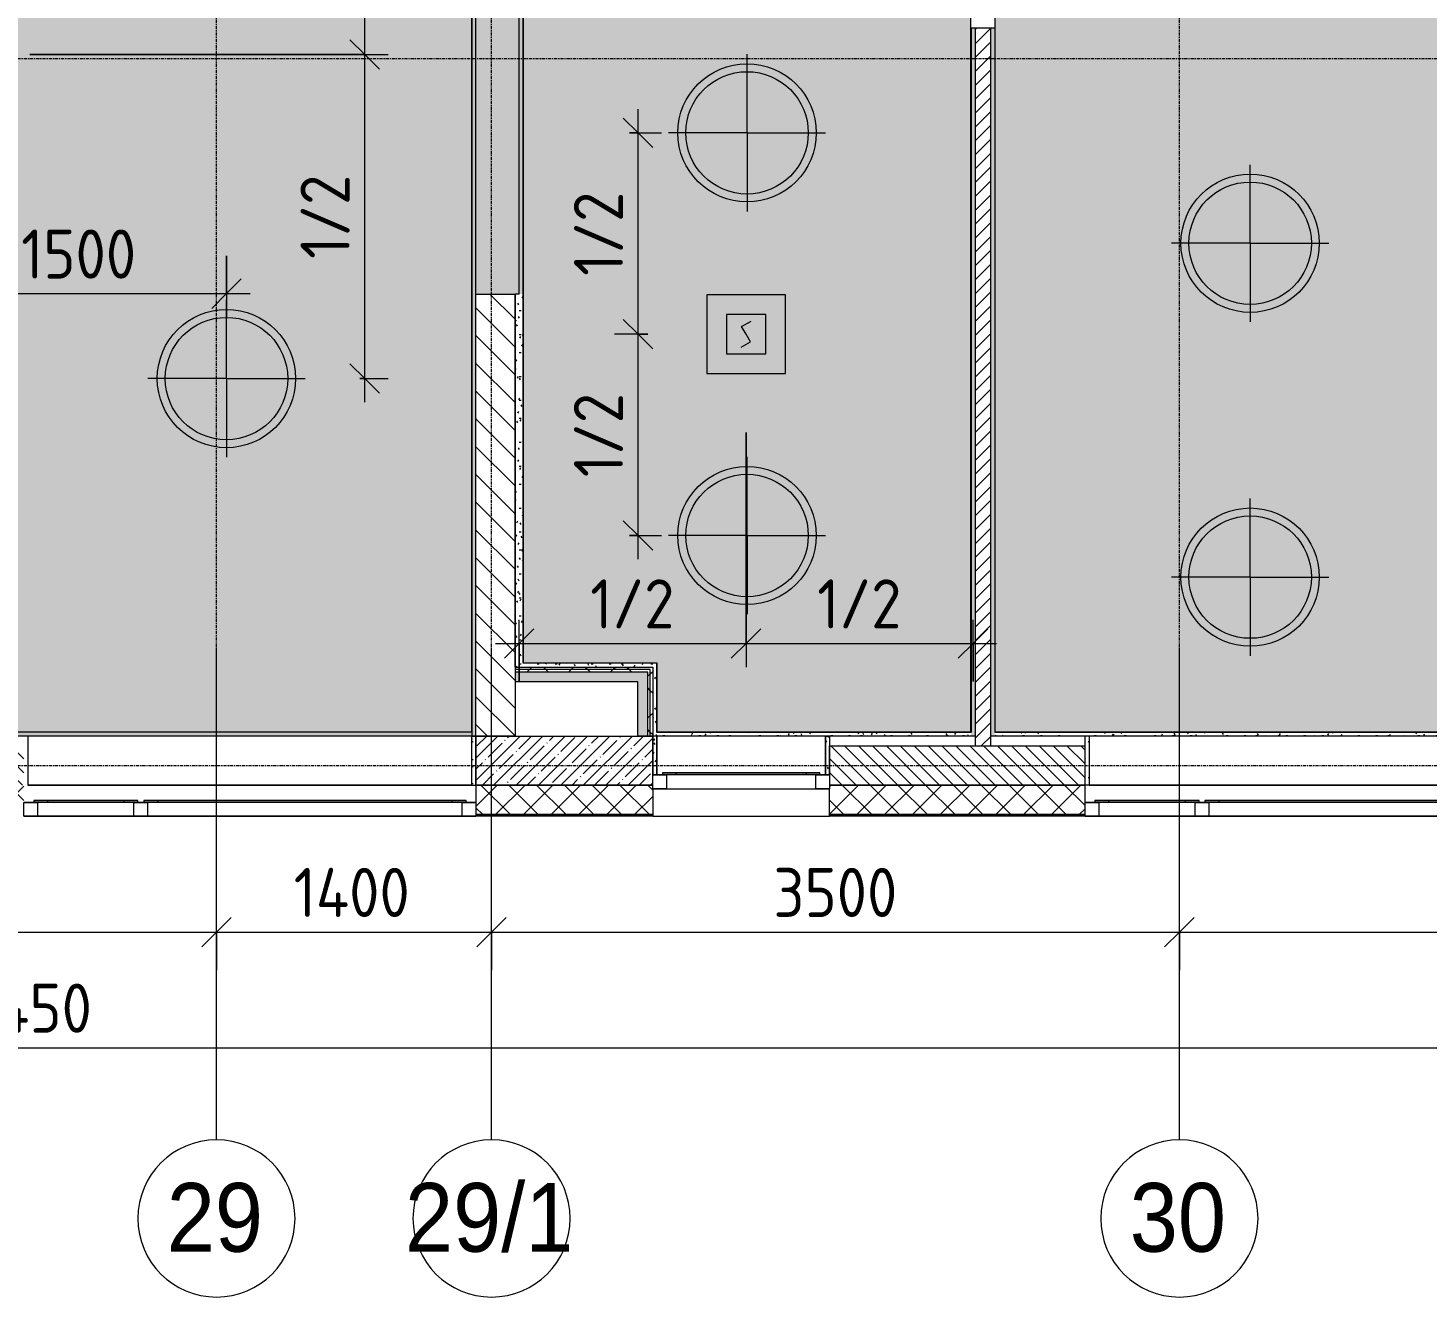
# Model space of a CAD drawing. Header units: millimetres. Extents: x 81548 to 272142, y -8553 to 29000.
# Drawn here: x 104851 to 111970, y -2706 to 3755 of the extents above; entities that cross this region are included whole.
import ezdxf

# ---------------------------------------------------------------- set-up
doc = ezdxf.new("R2010")
doc.units = ezdxf.units.MM
doc.linetypes.add('Осевая', pattern=[31.75, 6.35, -4.7625, 15.875, -4.7625])
for name, color, linetype, lineweight in [('A-ANNO-DIMS', 7, 'Continuous', 9), ('A-ANNO-DIMS-100', 7, 'Continuous', 9), ('A-GLAZ', 7, 'Continuous', 9), ('A-GLAZ-1', 7, 'Continuous', 13), ('A-WALL', 7, 'Continuous', 9), ('I-WALL', 7, 'Continuous', 9), ('Q-SPCQ', 7, 'Continuous', 9), ('Оси', 7, 'Continuous', 9), ('Оси-1', 7, 'Continuous', 20), ('Оси-2', 7, 'Осевая', 9)]:
    doc.layers.add(name, color=color, linetype=linetype, lineweight=lineweight)
for name, color, linetype, lineweight, true_color in [('A-ANNO-NOTE', 1, 'Continuous', 9, 0xff0000), ('A-CLNG-1', 7, 'Continuous', 9, 0xeaeaea), ('A-WALL-1', 7, 'Continuous', 9, 0x3c3c3c), ('A-WALL-2', 7, 'Continuous', 9, 0x535353), ('A-WALL-FNSH-1', 7, 'Continuous', 9, 0x3c3c3c), ('I-WALL-1', 7, 'Continuous', 9, 0x535353), ('Q-SPCQ-4', 1, 'Continuous', 9, 0xff0000), ('S-COLS-1', 9, 'Continuous', 9, 0x808080), ('S-COLS-2', 7, 'Continuous', 9, 0x3c3c3c)]:
    doc.layers.add(name, color=color, linetype=linetype, lineweight=lineweight, true_color=true_color)
doc.layers.add('A-CLNG-PATT-1', color=7, linetype='Continuous', lineweight=9, transparency=1)
doc.styles.add('Arial', font='arial.ttf', dxfattribs={"width": 0.9, "height": 350})
doc.styles.add('ISOCPEUR', font='isocpeur.ttf', dxfattribs={"width": 0.9, "height": 250})
doc.dimstyles.new('ISO-2_5_0_9К_БОЛЬШОЙ', dxfattribs={"dimscale": 304.8, "dimtxt": 248.995294, "dimasz": 0.492126, "dimexe": 0.393701, "dimexo": 0.984252, "dimgap": 0, "dimtad": 1, "dimdec": 0, "dimrnd": 10, "dimzin": 0, "dimdsep": 46, "dimtxsty": 'ISOCPEUR', "dimblk1": 'OBLIQUE', "dimblk2": 'OBLIQUE', "dimsah": 1, "dimcen": 0.09, "dimdle": 0.393701, "dimazin": 0, "dimtfac": 1, "dimtdec": 4, "dimtix": 1, "dimtmove": 0, "dimatfit": 3, "dimfxl": 1, "dimtvp": 1, "dimtolj": 1, "dimtzin": 0, "dimarcsym": 2})
pattern_1 = [(45, (0, 0), (-57.024626, 57.024626), []), (45, (57.025, 0), (-57.024626, 57.024626), [100.806, -20.161, 3.353, -16.808])]
pattern_2 = [(0, (0, 0), (121.92, 30.48), [10.058, -81.382, 10.058, -81.382, -487.68]), (0, (0, 0), (121.92, 30.48), [-182.88, 10.058, -172.822, 10.058, -81.382, -213.36]), (0, (0, 0), (121.92, 30.48), [-457.2, 10.058, -50.902, 10.058, -142.342]), (120, (45.72, 15.24), (-87.356454, 90.345817), [10.058, -81.382, 10.058, -81.382, -487.68]), (120, (45.72, 15.24), (-87.356454, 90.345817), [-182.88, 10.058, -172.822, 10.058, -81.382, -213.36]), (120, (45.72, 15.24), (-87.356454, 90.345817), [-457.2, 10.058, -50.902, 10.058, -142.342]), (240, (60.96, 76.2), (-34.563546, -120.825817), [10.058, -81.382, 10.058, -81.382, -487.68]), (240, (60.96, 76.2), (-34.563546, -120.825817), [-182.88, 10.058, -172.822, 10.058, -81.382, -213.36]), (240, (60.96, 76.2), (-34.563546, -120.825817), [-457.2, 10.058, -50.902, 10.058, -142.342])]
pattern_3 = [(45, (0, 0), (-106.06602, 106.06602), []), (135, (0, 0), (-106.06602, -106.06602), [])]

# ---------------------------------------------------------------- blocks, each defined once
blk = doc.blocks.new('120_Окно_СКБ_1Ст - 120_Окно_СКБ_1Ст 900х2500_h_ с форточкой-22876038-Сводный план потолков 2 этажа в осях 23-33')
at = {"layer": 'A-GLAZ'}
for p, q in [((450, -57), (-450, -57)), ((-450, -127), (450, -127))]:
    blk.add_line(p, q, dxfattribs=at)
at = {"layer": 'A-GLAZ-1'}
for p, q in [((-450, -127), (-450, -57)), ((-450, -57), (-380, -57)), ((-380, -57), (-380, -127)), ((380, -127), (380, -57)), ((380, -57), (450, -57)), ((450, -57), (450, -127)), ((-380, -127), (-450, -127)), ((-400, -127), (-400, -137)), ((-400, -137), (400, -137)), ((400, -137), (-400, -137)), ((-330, -137), (-330, -127)), ((330, -137), (330, -127)), ((450, -127), (380, -127)), ((400, -137), (400, -127))]:
    blk.add_line(p, q, dxfattribs=at)
blk = doc.blocks.new('120_Окно_СКБ_2Ст_Фрамуга сверху - 120_Окно_СКБ_2Ст_2300х2500_h_ ДОО-22877051-Сводный план потолков 2 этажа в осях 23-33')
at = {"layer": 'A-GLAZ'}
for p, q in [((1150, 83), (-1150, 83)), ((-1080, 83), (1080, 83)), ((-1150, 13), (1150, 13)), ((-1080, 13), (1080, 13))]:
    blk.add_line(p, q, dxfattribs=at)
at = {"layer": 'A-GLAZ-1'}
for p, q in [((-1150, 13), (-1150, 83)), ((-1150, 83), (-1080, 83)), ((-1080, 83), (-1080, 13)), ((520, 13), (520, 83)), ((520, 83), (590, 83)), ((590, 83), (590, 13)), ((1080, 13), (1080, 83)), ((1080, 83), (1150, 83)), ((1150, 83), (1150, 13)), ((-1080, 13), (-1150, 13)), ((-1100, 13), (-1100, 3)), ((-1100, 3), (540, 3)), ((540, 3), (-1100, 3)), ((-1030, 3), (-1030, 13)), ((470, 3), (470, 13)), ((590, 13), (520, 13)), ((540, 3), (540, 13)), ((570, 13), (570, 3)), ((570, 3), (1100, 3)), ((1100, 3), (570, 3)), ((640, 3), (640, 13)), ((1030, 3), (1030, 13)), ((1150, 13), (1080, 13)), ((1100, 3), (1100, 13))]:
    blk.add_line(p, q, dxfattribs=at)
blk = doc.blocks.new('Извещатель потолочный - Монтируемые на перекрытии-30363607-Сводный план потолков 2 этажа в осях 23-33')
at = {"layer": 'Q-SPCQ'}
for p, q in [((-300, 300), (-300, -100)), ((100, 300), (-300, 300)), ((100, -100), (100, 300)), ((0, 200), (-200, 200)), ((-200, 200), (-200, 0)), ((-122.5, 139), (-74.9, 166.5)), ((0, 0), (0, 200)), ((-100, 100), (-122.5, 139)), ((-77.5, 61), (-100, 100)), ((-200, 0), (0, 0)), ((-125.1, 33.5), (-77.5, 61)), ((-300, -100), (100, -100))]:
    blk.add_line(p, q, dxfattribs=at)
blk = doc.blocks.new('Ось сетки - D8-29747960-Сводный план потолков 2 этажа в осях 23-33')
at = {"layer": 'Оси-1'}
for start, end in [(360, 180), (180, 360)]:
    blk.add_arc((0, 0), 4, start, end, dxfattribs=at)
blk = doc.blocks.new('DIMBLOCK7-Сводный план потолков 2 этажа в осях 23-33')
at = {"layer": 'A-ANNO-DIMS-100'}
for p, q in [((100710, -1042), (100710, -728.1)), ((105810, -1042), (105810, -728.1)), ((100710, -848.1), (105810, -848.1)), ((100710, -848.1), (100710, -1042)), ((105810, -848.1), (105810, -1042))]:
    blk.add_line(p, q, dxfattribs=at)
at = {"layer": 'A-ANNO-DIMS-100', "lineweight": 20}
for p, q in [((100710, -848.1), (100785, -773.1)), ((105810, -848.1), (105885, -773.1)), ((100710, -848.1), (100635, -923.1)), ((105810, -848.1), (105735, -923.1))]:
    blk.add_line(p, q, dxfattribs=at)
at = {"layer": 'A-ANNO-DIMS-100', "color": 0, "insert": (102965.5, -521.4), "char_height": 250, "width": 706.764, "attachment_point": 1, "line_spacing_factor": 1.149209, "style": 'ISOCPEUR'}
blk.add_mtext('5100', dxfattribs=at)
blk = doc.blocks.new('_Oblique')
at = {"color": 0, "linetype": 'ByBlock', "lineweight": -2}
blk.add_line((-0.5, -0.5), (0.5, 0.5), dxfattribs=at)
blk = doc.blocks.new('DIMBLOCK8-Сводный план потолков 2 этажа в осях 23-33')
at = {"layer": 'A-ANNO-DIMS-100'}
for p, q in [((105810, -1042), (105810, -728.1)), ((107210, -1042), (107210, -728.1)), ((105810, -848.1), (107210, -848.1)), ((105810, -848.1), (105810, -1042)), ((107210, -848.1), (107210, -1042))]:
    blk.add_line(p, q, dxfattribs=at)
at = {"layer": 'A-ANNO-DIMS-100', "lineweight": 20}
for p, q in [((105810, -848.1), (105885, -773.1)), ((107210, -848.1), (107285, -773.1)), ((105810, -848.1), (105735, -923.1)), ((107210, -848.1), (107135, -923.1))]:
    blk.add_line(p, q, dxfattribs=at)
at = {"layer": 'A-ANNO-DIMS-100', "color": 0, "insert": (106203.5, -521.4), "char_height": 250, "width": 735.494, "attachment_point": 1, "line_spacing_factor": 1.149209, "style": 'ISOCPEUR'}
blk.add_mtext('1400', dxfattribs=at)
blk = doc.blocks.new('DIMBLOCK9-Сводный план потолков 2 этажа в осях 23-33')
at = {"layer": 'A-ANNO-DIMS-100'}
for p, q in [((107210, -1042), (107210, -728.1)), ((110710, -1042), (110710, -728.1)), ((107210, -848.1), (110710, -848.1)), ((107210, -848.1), (107210, -1042)), ((110710, -848.1), (110710, -1042))]:
    blk.add_line(p, q, dxfattribs=at)
at = {"layer": 'A-ANNO-DIMS-100', "lineweight": 20}
for p, q in [((107210, -848.1), (107285, -773.1)), ((110710, -848.1), (110785, -773.1)), ((107210, -848.1), (107135, -923.1)), ((110710, -848.1), (110635, -923.1))]:
    blk.add_line(p, q, dxfattribs=at)
at = {"layer": 'A-ANNO-DIMS-100', "color": 0, "insert": (108644, -521.4), "char_height": 250, "width": 758.478, "attachment_point": 1, "line_spacing_factor": 1.149209, "style": 'ISOCPEUR'}
blk.add_mtext('3500', dxfattribs=at)
blk = doc.blocks.new('DIMBLOCK10-Сводный план потолков 2 этажа в осях 23-33')
at = {"layer": 'A-ANNO-DIMS-100'}
for p, q in [((110710, -1042), (110710, -728.1)), ((115960, -1042), (115960, -728.1)), ((110710, -848.1), (115960, -848.1)), ((110710, -848.1), (110710, -1042)), ((115960, -848.1), (115960, -1042))]:
    blk.add_line(p, q, dxfattribs=at)
at = {"layer": 'A-ANNO-DIMS-100', "lineweight": 20}
for p, q in [((110710, -848.1), (110785, -773.1)), ((115960, -848.1), (116035, -773.1)), ((110710, -848.1), (110635, -923.1)), ((115960, -848.1), (115885, -923.1))]:
    blk.add_line(p, q, dxfattribs=at)
at = {"layer": 'A-ANNO-DIMS-100', "color": 0, "insert": (113019, -521.4), "char_height": 250, "width": 758.478, "attachment_point": 1, "line_spacing_factor": 1.149209, "style": 'ISOCPEUR'}
blk.add_mtext('5250', dxfattribs=at)
blk = doc.blocks.new('DIMBLOCK13-Сводный план потолков 2 этажа в осях 23-33')
at = {"layer": 'A-ANNO-DIMS-100'}
for p, q in [((84560, -1631.1), (84560, -1317.1)), ((125010, -1631.1), (125010, -1317.1)), ((84440, -1437.1), (125130, -1437.1)), ((84560, -1437.1), (84560, -1631.1)), ((125010, -1437.1), (125010, -1631.1))]:
    blk.add_line(p, q, dxfattribs=at)
at = {"layer": 'A-ANNO-DIMS-100', "lineweight": 20}
for p, q in [((84560, -1437.1), (84635, -1362.1)), ((125010, -1437.1), (125085, -1362.1)), ((84560, -1437.1), (84485, -1512.1)), ((125010, -1437.1), (124935, -1512.1))]:
    blk.add_line(p, q, dxfattribs=at)
at = {"layer": 'A-ANNO-DIMS-100', "color": 0, "insert": (104366, -1110.5), "char_height": 250, "width": 1005.558, "attachment_point": 1, "line_spacing_factor": 1.149209, "style": 'ISOCPEUR'}
blk.add_mtext('40450', dxfattribs=at)
blk = doc.blocks.new('DIMBLOCK73-Сводный план потолков 2 этажа в осях 23-33')
at = {"layer": 'A-ANNO-DIMS-100'}
for p, q in [((104361, 3120), (104361, 2282.3)), ((104361, 2402.3), (104361, 3120)), ((105861, 2595.4), (105861, 2282.3)), ((105861, 2402.3), (105861, 2595.4)), ((104361, 2402.3), (105981, 2402.3))]:
    blk.add_line(p, q, dxfattribs=at)
at = {"layer": 'A-ANNO-DIMS-100', "lineweight": 20}
for p, q in [((104361, 2402.3), (104436, 2477.3)), ((105861, 2402.3), (105936, 2477.3)), ((104361, 2402.3), (104286, 2327.3)), ((105861, 2402.3), (105786, 2327.3))]:
    blk.add_line(p, q, dxfattribs=at)
at = {"layer": 'A-ANNO-DIMS-100', "color": 0, "insert": (104816.5, 2728.9), "char_height": 250, "width": 706.764, "attachment_point": 1, "line_spacing_factor": 1.149209, "style": 'ISOCPEUR'}
blk.add_mtext('1500', dxfattribs=at)
blk = doc.blocks.new('DIMBLOCK74-Сводный план потолков 2 этажа в осях 23-33')
at = {"layer": 'A-ANNO-DIMS-100', "lineweight": 20}
for p, q in [((106564.3, 3620), (106489.3, 3695)), ((106564.3, 3620), (106639.3, 3545)), ((106564.3, 1970), (106489.3, 2045)), ((106564.3, 1970), (106639.3, 1895))]:
    blk.add_line(p, q, dxfattribs=at)
at = {"layer": 'A-ANNO-DIMS-100'}
for p, q in [((104861, 3620), (106684.3, 3620)), ((106564.3, 3620), (104861, 3620)), ((106564.3, 1850), (106564.3, 3620)), ((106539.3, 1970), (106684.3, 1970)), ((106564.3, 1970), (106539.3, 1970))]:
    blk.add_line(p, q, dxfattribs=at)
at = {"layer": 'A-ANNO-DIMS-100', "color": 0, "insert": (106237.7, 2579.5), "char_height": 250, "width": 517.144, "attachment_point": 1, "rotation": 90, "line_spacing_factor": 1.149209, "style": 'ISOCPEUR'}
blk.add_mtext('1/2', dxfattribs=at)
blk = doc.blocks.new('DIMBLOCK75-Сводный план потолков 2 этажа в осях 23-33')
at = {"layer": 'A-ANNO-DIMS-100', "lineweight": 20}
for p, q in [((106564.3, 5270), (106489.3, 5345)), ((106564.3, 5270), (106639.3, 5195)), ((106564.3, 3620), (106489.3, 3695)), ((106564.3, 3620), (106639.3, 3545))]:
    blk.add_line(p, q, dxfattribs=at)
at = {"layer": 'A-ANNO-DIMS-100'}
for p, q in [((106564.3, 3620), (106564.3, 5390)), ((106529.7, 5270), (106684.3, 5270)), ((106564.3, 5270), (106529.7, 5270)), ((104861, 3620), (106684.3, 3620)), ((106564.3, 3620), (104861, 3620))]:
    blk.add_line(p, q, dxfattribs=at)
at = {"layer": 'A-ANNO-DIMS-100', "color": 0, "insert": (106237.7, 4229.5), "char_height": 250, "width": 517.144, "attachment_point": 1, "rotation": 90, "line_spacing_factor": 1.149209, "style": 'ISOCPEUR'}
blk.add_mtext('1/2', dxfattribs=at)
blk = doc.blocks.new('DIMBLOCK86-Сводный план потолков 2 этажа в осях 23-33')
at = {"layer": 'A-ANNO-DIMS-100', "lineweight": 20}
for p, q in [((107955.4, 2196), (107880.4, 2271)), ((107955.4, 2196), (108030.4, 2121)), ((107955.4, 1171), (107880.4, 1246)), ((107955.4, 1171), (108030.4, 1096))]:
    blk.add_line(p, q, dxfattribs=at)
at = {"layer": 'A-ANNO-DIMS-100'}
for p, q in [((108005, 2196), (107835.4, 2196)), ((107955.4, 1051), (107955.4, 2196)), ((107955.4, 2196), (108005, 2196)), ((107912.5, 1171), (108075.4, 1171)), ((107955.4, 1171), (107912.5, 1171))]:
    blk.add_line(p, q, dxfattribs=at)
at = {"layer": 'A-ANNO-DIMS-100', "color": 0, "insert": (107628.8, 1468), "char_height": 250, "width": 517.144, "attachment_point": 1, "rotation": 90, "line_spacing_factor": 1.149209, "style": 'ISOCPEUR'}
blk.add_mtext('1/2', dxfattribs=at)
blk = doc.blocks.new('DIMBLOCK87-Сводный план потолков 2 этажа в осях 23-33')
at = {"layer": 'A-ANNO-DIMS-100', "lineweight": 20}
for p, q in [((107955.4, 3221), (107880.4, 3296)), ((107955.4, 3221), (108030.4, 3146)), ((107955.4, 2196), (107880.4, 2271)), ((107955.4, 2196), (108030.4, 2121))]:
    blk.add_line(p, q, dxfattribs=at)
at = {"layer": 'A-ANNO-DIMS-100'}
for p, q in [((107955.4, 2196), (107955.4, 3341)), ((107912.5, 3221), (108075.4, 3221)), ((107955.4, 3221), (107912.5, 3221)), ((108005, 2196), (107835.4, 2196)), ((107955.4, 2196), (108005, 2196))]:
    blk.add_line(p, q, dxfattribs=at)
at = {"layer": 'A-ANNO-DIMS-100', "color": 0, "insert": (107628.8, 2493), "char_height": 250, "width": 517.144, "attachment_point": 1, "rotation": 90, "line_spacing_factor": 1.149209, "style": 'ISOCPEUR'}
blk.add_mtext('1/2', dxfattribs=at)
blk = doc.blocks.new('DIMBLOCK88-Сводный план потолков 2 этажа в осях 23-33')
at = {"layer": 'A-ANNO-DIMS-100'}
for p, q in [((108505, 1696), (108505, 501.1)), ((108505, 621.1), (108505, 1696)), ((107350, 427.2), (107350, 741.1)), ((107230, 621.1), (108505, 621.1)), ((107350, 621.1), (107350, 427.2))]:
    blk.add_line(p, q, dxfattribs=at)
at = {"layer": 'A-ANNO-DIMS-100', "lineweight": 20}
for p, q in [((107350, 621.1), (107425, 696.1)), ((108505, 621.1), (108580, 696.1)), ((107350, 621.1), (107275, 546.1)), ((108505, 621.1), (108430, 546.1))]:
    blk.add_line(p, q, dxfattribs=at)
at = {"layer": 'A-ANNO-DIMS-100', "color": 0, "insert": (107712, 947.7), "char_height": 250, "width": 517.144, "attachment_point": 1, "line_spacing_factor": 1.149209, "style": 'ISOCPEUR'}
blk.add_mtext('1/2', dxfattribs=at)
blk = doc.blocks.new('DIMBLOCK89-Сводный план потолков 2 этажа в осях 23-33')
at = {"layer": 'A-ANNO-DIMS-100'}
for p, q in [((108505, 1696), (108505, 501.1)), ((108505, 621.1), (108505, 1696)), ((109660, 427.2), (109660, 741.1)), ((108505, 621.1), (109780, 621.1)), ((109660, 621.1), (109660, 427.2))]:
    blk.add_line(p, q, dxfattribs=at)
at = {"layer": 'A-ANNO-DIMS-100', "lineweight": 20}
for p, q in [((108505, 621.1), (108580, 696.1)), ((109660, 621.1), (109735, 696.1)), ((108505, 621.1), (108430, 546.1)), ((109660, 621.1), (109585, 546.1))]:
    blk.add_line(p, q, dxfattribs=at)
at = {"layer": 'A-ANNO-DIMS-100', "color": 0, "insert": (108867, 947.7), "char_height": 250, "width": 517.144, "attachment_point": 1, "line_spacing_factor": 1.149209, "style": 'ISOCPEUR'}
blk.add_mtext('1/2', dxfattribs=at)

msp = doc.modelspace()

# ---------------------------------------------------------------- hatches: boundary and pattern name
at = {"layer": 'A-CLNG-PATT-1'}
h = msp.add_hatch(color=256, dxfattribs=at)
h.paths.add_polyline_path([(107110, 170), (107110, 10380), (101630, 10380), (101630, 520), (101990, 520), (101990, 170), (107109, 170)])
h.paths.add_polyline_path([(94530, 170), (94530, 175), (96260, 175), (96260, 520), (96750, 520), (96750, 175), (99030, 175), (99030, 170), (101570, 170), (101570, 5160), (100960, 5160), (100960, 5140), (100860, 5140), (100860, 5160), (100235, 5160), (100235, 5140), (100135, 5140), (100135, 5160), (94190, 5160), (94189, 6600), (92050, 6599), (92050, 525), (92446, 525), (92446, 175), (93630, 175), (93630, 170)])
msp.add_hatch(color=256, dxfattribs=at).paths.add_polyline_path([(108051, 170), (109649, 170), (109649, 10380), (107370, 10379), (107371, 521), (108050, 521), (108051, 218.4)])
h = msp.add_hatch(color=256, dxfattribs=at)
h.paths.add_polyline_path([(123987.2, 170), (124809, 170), (124809, 9754), (124794, 9754), (124794, 9804), (124809, 9804), (124809, 9979), (124410, 9980), (124410, 10359), (119351, 10359), (119351, 170), (120770, 170), (120770, 520), (121150, 520), (121150, 170), (123730, 170)])
h.paths.add_polyline_path([(118830, 170), (119290, 170.5), (119290, 5160), (111910, 5160), (111909, 6600), (109770, 6599), (109770, 170), (112510, 170), (112510, 520), (112890, 520), (112890, 170), (115179, 170), (115180, 520), (115650, 520), (115650, 170), (117930, 170)])
h.paths.add_polyline_path([(118680, 5139), (118580, 5139), (118580, 5159), (118680, 5159)])
h.paths.add_polyline_path([(117855, 5139), (117855, 5159), (117955, 5159), (117955, 5139)])
at = {"layer": 'A-WALL'}
h = msp.add_hatch(dxfattribs=at)
h.set_pattern_fill('FP_3', color=256, style=0, pattern_type=2)
h.set_pattern_definition([(135, (0, 0), (-35.35534, -35.35534), [])])
h.paths.add_polyline_path([(122830, -100), (122830, 100), (122030, 100), (122030, -100), (122715.6, -100)])
h.paths.add_polyline_path([(119330, -100), (119330, 100), (118830, 100), (118830, -100), (118900.7, -100)])
h.paths.add_polyline_path([(113680, -100), (113680, 100), (113430, 100), (113430, -100)])
h.paths.add_polyline_path([(114580, -100), (115630, -100), (115630, 100), (114580, 100), (114580, -48)])
h.paths.add_polyline_path([(109999.2, -100), (110230, -100), (110230, 100), (108930, 100), (108930, -100)])
h.paths.add_polyline_path([(103780, -100), (104830, -100), (104830, 100), (103780, 100), (103780, -48)])
h.paths.add_polyline_path([(102880, -100), (102880, 100), (102630, 100), (102630, -100)])
h.paths.add_polyline_path([(101730, -100), (101730, 100), (100830, 100), (100830, -100), (101097.7, -100)])
h.paths.add_polyline_path([(99030, -100), (99030, 100), (95680, 100), (95680, -100), (97282.7, -100)])
h.paths.add_polyline_path([(94780, -100), (94780, 100), (94530, 100), (94530, -100), (94739.5, -100)])
h.paths.add_polyline_path([(92730, -100), (92730, 100), (91930, 100), (91930, -100), (92196.2, -100)])
h = msp.add_hatch(dxfattribs=at)
h.set_pattern_fill('FP_1', color=256, style=0, pattern_type=2)
h.set_pattern_definition([(45, (0, 0), (-70.71068, 70.71068), []), (135, (0, 0), (-70.71068, -70.71068), [])])
h.paths.add_polyline_path([(125080, -250), (125080, -100), (123730, -100), (123730, -250), (123987.2, -250)])
h.paths.add_polyline_path([(122830, -250), (122830, -100), (122030, -100), (122030, -250), (122715.6, -250)])
h.paths.add_polyline_path([(120230, -250), (121130, -250), (121130, -100), (120230, -100), (120230, -118)])
h.paths.add_polyline_path([(117930, -250), (119330, -250), (119330, -100), (117930, -100), (117930, -188)])
h.paths.add_polyline_path([(115085.7, -250), (115630, -250), (115630, -100), (114580, -100), (114580, -250)])
h.paths.add_polyline_path([(113680, -250), (113680, -100), (112530, -100), (112530, -250), (112542.5, -250)])
h.paths.add_polyline_path([(110230, -250), (110230, -100), (108930, -100), (108930, -250), (109999.2, -250)])
h.paths.add_polyline_path([(108030, -250), (108030, -100), (107130, -100), (107130, -250), (107455.9, -250)])
h.paths.add_polyline_path([(104830, -250), (104830, -100), (103780, -100), (103780, -250)])
h.paths.add_polyline_path([(102369.3, -250), (102880, -250), (102880, -100), (100830, -100), (100830, -250), (101730, -250)])
h.paths.add_polyline_path([(99826, -250), (99930, -250), (99930, -100), (95680, -100), (95680, -250), (99030, -250)])
h.paths.add_polyline_path([(93630, -250), (94780, -250), (94780, -100), (93630, -100), (93630, -118)])
h.paths.add_polyline_path([(92730, -250), (92730, -100), (91930, -100), (91930, -250), (92196.2, -250)])
h.paths.add_polyline_path([(90924.5, -250), (91030, -250), (91030, -100), (89210, -100), (89210, -250), (89652.9, -250)])
at = {"layer": 'I-WALL'}
h = msp.add_hatch(dxfattribs=at)
h.set_pattern_fill('FP_2', color=256, style=0, pattern_type=2)
h.set_pattern_definition(pattern_1)
h.paths.add_polyline_path([(107330, 2400), (107350, 2400), (107350, 10600), (107130, 10600), (107130, 2400)])
h = msp.add_hatch(dxfattribs=at)
h.set_pattern_fill('FP_20', color=256, style=0, pattern_type=2)
h.set_pattern_definition(pattern_2)
h.paths.add_polyline_path([(107130, 150), (107130, 10400), (107110, 10400), (107110, 150)])
h = msp.add_hatch(dxfattribs=at)
h.set_pattern_fill('FP_20', color=256, style=0, pattern_type=2)
h.set_pattern_definition(pattern_2)
h.paths.add_polyline_path([(109670, 150), (109670, 3755), (109650, 3755), (109650, 150)])
h.paths.add_polyline_path([(109670, 5155), (109670, 10400), (109650, 10400), (109650, 5155)])
h = msp.add_hatch(dxfattribs=at)
h.set_pattern_fill('FP_5', color=256, style=0, pattern_type=2)
h.set_pattern_definition([(45, (0, 0), (-35.35534, 35.35534), [])])
h.paths.add_polyline_path([(109670, 100), (109750, 100), (109750, 3755), (109670, 3755), (109670, 150)])
h.paths.add_polyline_path([(109750, 5155), (109750, 10400), (109670, 10400), (109670, 5155)])
h = msp.add_hatch(dxfattribs=at)
h.set_pattern_fill('FP_20', color=256, style=0, pattern_type=2)
h.set_pattern_definition(pattern_2)
h.paths.add_polyline_path([(107370, 2400), (107370, 10380), (107350, 10380), (107350, 2400)])
h = msp.add_hatch(dxfattribs=at)
h.set_pattern_fill('FP_20', color=256, style=0, pattern_type=2)
h.set_pattern_definition(pattern_2)
h.paths.add_polyline_path([(109750, 150), (109770, 150), (109770, 3755), (109750, 3755), (109750, 1116.4)])
h.paths.add_polyline_path([(109750, 5155), (109770, 5155), (109770, 6600), (109750, 6600), (109750, 6504)])
h = msp.add_hatch(dxfattribs=at)
h.set_pattern_fill('FP_4', color=256, style=0, pattern_type=2)
h.set_pattern_definition([(135, (0, 0), (-70.71068, -70.71068), [])])
h.paths.add_polyline_path([(107330, 150), (107330, 2400), (107130, 2400), (107130, 150)])
h = msp.add_hatch(dxfattribs=at)
h.set_pattern_fill('FP_20', color=256, style=0, pattern_type=2)
h.set_pattern_definition(pattern_2)
h.paths.add_polyline_path([(107330, 501), (107370, 501), (107370, 2400), (107330, 2400), (107330, 1116.4)])
h = msp.add_hatch(dxfattribs=at)
h.set_pattern_fill('FP_30', color=256, style=0, pattern_type=2)
h.set_pattern_definition(pattern_3)
h.paths.add_polyline_path([(108017.5, 488.5), (108017.5, 501), (107330, 501), (107330, 488.5), (108005, 488.5)])
h = msp.add_hatch(dxfattribs=at)
h.set_pattern_fill('FP_20', color=256, style=0, pattern_type=2)
h.set_pattern_definition(pattern_2)
h.paths.add_polyline_path([(108030, 501), (108030, 521), (107370, 521), (107370, 501), (107955, 501)])
h = msp.add_hatch(dxfattribs=at)
h.set_pattern_fill('FP_30', color=256, style=0, pattern_type=2)
h.set_pattern_definition(pattern_3)
h.paths.add_polyline_path([(108017.5, 150), (108030, 150), (108030, 501), (108017.5, 501), (108017.5, 218.4)])
h = msp.add_hatch(dxfattribs=at)
h.set_pattern_fill('FP_20', color=256, style=0, pattern_type=2)
h.set_pattern_definition(pattern_2)
h.paths.add_polyline_path([(108030, 150), (108050, 150), (108050, 521), (108030, 521), (108030, 218.4)])
h = msp.add_hatch(dxfattribs=at)
h.set_pattern_fill('FP_30', color=256, style=0, pattern_type=2)
h.set_pattern_definition(pattern_3)
h.paths.add_polyline_path([(107330, 476), (108005, 476), (108005, 488.5), (107330, 488.5)])
for points in [[(107955, 426), (107955, 476), (107330, 476), (107330, 426), (107455.9, 426)], [(107955, 150), (108005, 150), (108005, 476), (107955, 476), (107955, 218.4)]]:
    msp.add_hatch(color=256, dxfattribs=at).paths.add_polyline_path(points)
h = msp.add_hatch(dxfattribs=at)
h.set_pattern_fill('FP_30', color=256, style=0, pattern_type=2)
h.set_pattern_definition(pattern_3)
h.paths.add_polyline_path([(108005, 150), (108017.5, 150), (108017.5, 488.5), (108005, 488.5), (108005, 218.4)])
h = msp.add_hatch(dxfattribs=at)
h.set_pattern_fill('FP_20', color=256, style=0, pattern_type=2)
h.set_pattern_definition(pattern_2)
h.paths.add_polyline_path([(107109, 150), (107110, 150), (107109, 170), (101965, 170), (101965, 150), (104912.6, 150)])
h = msp.add_hatch(dxfattribs=at)
h.set_pattern_fill('FP_20', color=256, style=0, pattern_type=2)
h.set_pattern_definition(pattern_2)
h.paths.add_polyline_path([(107130, -100), (107130, 150), (107110, 150), (107110, -100)])
h = msp.add_hatch(dxfattribs=at)
h.set_pattern_fill('FP_20', color=256, style=0, pattern_type=2)
h.set_pattern_definition(pattern_2)
h.paths.add_polyline_path([(108030, -48), (108050, -48), (108050, 150), (108030, 150)])
h = msp.add_hatch(dxfattribs=at)
h.set_pattern_fill('FP_20', color=256, style=0, pattern_type=2)
h.set_pattern_definition(pattern_2)
h.paths.add_polyline_path([(108050, 150), (109650, 150), (109650, 170), (108050, 170)])
h = msp.add_hatch(dxfattribs=at)
h.set_pattern_fill('FP_20', color=256, style=0, pattern_type=2)
h.set_pattern_definition(pattern_2)
h.paths.add_polyline_path([(108910, -48), (108930, -48), (108930, 150), (108910, 150)])
h = msp.add_hatch(dxfattribs=at)
h.set_pattern_fill('FP_20', color=256, style=0, pattern_type=2)
h.set_pattern_definition(pattern_2)
h.paths.add_polyline_path([(112530, 150), (112530, 170), (109770, 170), (109770, 150), (111270.8, 150)])
h = msp.add_hatch(dxfattribs=at)
h.set_pattern_fill('FP_20', color=256, style=0, pattern_type=2)
h.set_pattern_definition(pattern_2)
h.paths.add_polyline_path([(110250, -100), (110250, 150), (110230, 150), (110230, -100)])
at = {"layer": 'S-COLS-1'}
h = msp.add_hatch(dxfattribs=at)
h.set_pattern_fill('FP_2', color=256, style=0, pattern_type=2)
h.set_pattern_definition(pattern_1)
h.paths.add_polyline_path([(107455.9, -100), (108030, -100), (108030, 150), (107130, 150), (107130, -100)])

# ---------------------------------------------------------------- linework, layer by layer
at = {"layer": 'A-ANNO-NOTE'}
for p, q in [((108510, 3221), (108510, 3621)), ((108510, 3221), (108110, 3221)), ((108510, 3221), (108510, 2821)), ((108510, 3221), (108910, 3221)), ((111070, 2659), (111070, 3059)), ((111070, 2659), (110670, 2659)), ((111070, 2659), (111070, 2259)), ((111070, 2659), (111470, 2659)), ((105861, 1970), (105861, 2370)), ((105861, 1970), (105461, 1970)), ((105861, 1970), (105861, 1570)), ((105861, 1970), (106261, 1970)), ((108510, 1171), (108510, 1571)), ((111070, 959), (111070, 1359)), ((108510, 1171), (108110, 1171)), ((108510, 1171), (108510, 771)), ((108510, 1171), (108910, 1171)), ((111070, 959), (110670, 959)), ((111070, 959), (111070, 559)), ((111070, 959), (111470, 959))]:
    msp.add_line(p, q, dxfattribs=at)
for centre, radius in [((108510, 3221), 352), ((108510, 3221), 311.5), ((111070, 2659), 352), ((111070, 2659), 311.5), ((105861, 1970), 352), ((105861, 1970), 311.5), ((108510, 1171), 352), ((108510, 1171), 311.5), ((111070, 959), 352), ((111070, 959), 311.5)]:
    msp.add_circle(centre, radius, dxfattribs=at)
at = {"layer": 'A-CLNG-1'}
for p, q in [((109649, 170), (109649, 10380)), ((109770, 6599), (109770, 171)), ((108051, 500), (108051, 170)), ((104851, 150), (104851, -100)), ((107109, -100), (107109, 150)), ((107109, -100), (107109, 150)), ((108051, 150), (108051, -48)), ((108909, 150), (108909, -48)), ((110251, 150), (110251, -100)), ((104851, -100), (107109, -100)), ((110251, -100), (112509, -100))]:
    msp.add_line(p, q, dxfattribs=at)
at = {"layer": 'A-WALL'}
for p, q in [((107350, 2400), (107350, 10600)), ((107370, 2400), (107370, 10380)), ((109650, 3755), (109650, 170)), ((109670, 3755), (109670, 100)), ((109750, 100), (109750, 3755)), ((107350, 2400), (107330, 2400)), ((107330, 501), (108030, 501)), ((108050, 521), (107370, 521)), ((108017.5, 488.5), (107330, 488.5)), ((108005, 476), (107330, 476)), ((108005, 150), (108005, 476)), ((108017.5, 150), (108017.5, 488.5)), ((109770, 171), (109770, 170)), ((110250, -100), (108930, -100)), ((108930, -100), (110230, -100)), ((108030, -250), (107130, -250)), ((108030, -253), (107130, -253)), ((110230, -250), (108930, -250)), ((110230, -253), (108930, -253))]:
    msp.add_line(p, q, dxfattribs=at)
at = {"layer": 'A-WALL-1'}
for p, q in [((107130, 150), (107130, 10600)), ((107110, 10380), (107110, 150)), ((109650, 3755), (109770, 3755)), ((107130, 2400), (107330, 2400)), ((107330, 2400), (107330, 150)), ((107330, 501), (107330, 2400)), ((107370, 2400), (107370, 521)), ((108030, 501), (108030, 150)), ((108050, 521), (108050, 170)), ((107955, 426), (107330, 426)), ((107955, 150), (107955, 426)), ((107109, 150), (102630, 150)), ((107109, 170), (107110, 170)), ((107130, 150), (107110, 150)), ((107110, -100), (107110, 150)), ((107110, 150), (107130, 150)), ((107330, 150), (107130, 150)), ((107130, 150), (107130, -188)), ((108030, 150), (107955, 150)), ((109670, 150), (108030, 150)), ((108030, -48), (108030, 150)), ((108050, 170), (109650, 170)), ((108050, 150), (108050, -48)), ((108910, -48), (108910, 150)), ((108910, 150), (108930, 150)), ((108930, 150), (108930, -48)), ((112530, 150), (109750, 150)), ((109770, 170), (112510, 170)), ((110230, -188), (110230, 150)), ((110250, 150), (110250, -100)), ((108930, -48), (108930, 100)), ((108930, 100), (110230, 100)), ((107110, -100), (108030, -100)), ((108030, -118), (108030, -250)), ((108930, -250), (108930, -118))]:
    msp.add_line(p, q, dxfattribs=at)
at = {"layer": 'A-WALL-2'}
for p, q in [((107109, -100), (104851, -100)), ((112509, -100), (110251, -100)), ((108030, -258), (108930, -258))]:
    msp.add_line(p, q, dxfattribs=at)
at = {"layer": 'A-WALL-FNSH-1'}
for p, q in [((107109, 171), (107109, 10379)), ((107371, 10379), (107371, 522)), ((109649, 3755), (109650, 3755)), ((109770, 3755), (109771, 3755)), ((109771, 3755), (109771, 171)), ((107370, 521), (107370, 2400)), ((107371, 522), (108051, 522)), ((108051, 522), (108051, 500)), ((107109, 170), (101985, 170)), ((101986, 171), (107109, 171)), ((107109, 150), (107110, 150)), ((108051, 171), (109649, 171)), ((108051, 150), (108051, -48)), ((108909, 150), (108910, 150)), ((109771, 171), (112509, 171)), ((110251, 150), (110251, -100)), ((107110, -100), (107109, -100)), ((110251, -100), (110250, -100)), ((108030, -258), (107130, -258)), ((108030, -250), (108030, -258)), ((108930, -258), (108930, -250)), ((110230, -258), (108930, -258))]:
    msp.add_line(p, q, dxfattribs=at)
at = {"layer": 'I-WALL-1'}
msp.add_line((107109, 150), (104851, 150), dxfattribs=at)
at = {"layer": 'S-COLS-2'}
for p, q in [((107130, -100), (107130, 150)), ((107130, 150), (108030, 150)), ((108030, 150), (108030, -48)), ((108030, -100), (107130, -100))]:
    msp.add_line(p, q, dxfattribs=at)
at = {"layer": 'Оси'}
for p, q in [((105810, -1906.3), (105810, 593.7)), ((107210, -1906.3), (107210, 593.7)), ((110710, -1906.3), (110710, 593.7))]:
    msp.add_line(p, q, dxfattribs=at)
at = {"layer": 'Оси-2'}
for p, q in [((105810, 593.7), (105810, 19528.3)), ((107210, 593.7), (107210, 19528.3)), ((110710, 593.7), (110710, 19528.3)), ((84847.6, 3600), (122738, 3600)), ((84847.6, 0), (122738, 0))]:
    msp.add_line(p, q, dxfattribs=at)

# ---------------------------------------------------------------- block references
at = {"layer": 'A-GLAZ', "rotation": 180}
for name, p in [('120_Окно_СКБ_1Ст - 120_Окно_СКБ_1Ст 900х2500_h_ с форточкой-22876038-Сводный план потолков 2 этажа в осях 23-33', (108480, -175)), ('120_Окно_СКБ_2Ст_Фрамуга сверху - 120_Окно_СКБ_2Ст_2300х2500_h_ ДОО-22877051-Сводный план потолков 2 этажа в осях 23-33', (105980, -175)), ('120_Окно_СКБ_2Ст_Фрамуга сверху - 120_Окно_СКБ_2Ст_2300х2500_h_ ДОО-22877051-Сводный план потолков 2 этажа в осях 23-33', (111380, -175))]:
    msp.add_blockref(name, p, dxfattribs=at)
at = {"layer": 'Q-SPCQ-4'}
msp.add_blockref('Извещатель потолочный - Монтируемые на перекрытии-30363607-Сводный план потолков 2 этажа в осях 23-33', (108605, 2096), dxfattribs=at)
at = {"layer": 'Оси-1', "xscale": 99.99999999999993, "yscale": 99.99999999999993, "zscale": 99.99999999999993}
for p in [(105810, -2306.3), (107210, -2306.3), (110710, -2306.3)]:
    msp.add_blockref('Ось сетки - D8-29747960-Сводный план потолков 2 этажа в осях 23-33', p, dxfattribs=at)

# ---------------------------------------------------------------- texts
at = {"layer": 'Оси', "char_height": 350, "attachment_point": 1, "style": 'Arial'}
for s, insert, width in [('29', (105557.4, -2125.6), 606.076), ('29/1', (106769.7, -2125.6), 1060.633), ('30', (110457.4, -2125.6), 606.076)]:
    msp.add_mtext(s, dxfattribs=dict(at, insert=insert, width=width))

# ---------------------------------------------------------------- dimensions: what is measured, and where the dimension line sits
at = {"layer": 'A-ANNO-DIMS'}
for base, p1, p2, override, picture, middle in [((106564.3, 5270), (104561, 3620), (106229.7, 5270), {"dimpost": '<>', "dimfxl": 2346.710757}, 'DIMBLOCK75-Сводный план потолков 2 этажа в осях 23-33', (106439.3, 4445)), ((106564.3, 3620), (106239.3, 1970), (104561, 3620), {"dimpost": '<>', "dimfxl": 2353.547406}, 'DIMBLOCK74-Сводный план потолков 2 этажа в осях 23-33', (106439.3, 2795)), ((107955.4, 3221), (108305, 2196), (108212.5, 3221), {"dimpost": '<>', "dimfxl": 1029.165317}, 'DIMBLOCK87-Сводный план потолков 2 этажа в осях 23-33', (107830.4, 2708.5)), ((107955.4, 2196), (108212.5, 1171), (108305, 2196), {"dimpost": '<>', "dimfxl": 1029.165317}, 'DIMBLOCK86-Сводный план потолков 2 этажа в осях 23-33', (107830.4, 1683.5))]:
    dim = msp.add_linear_dim(base=base, p1=p1, p2=p2, angle=90, text='1/2', dimstyle='ISO-2_5_0_9К_БОЛЬШОЙ', override=override, dxfattribs=at)
    dim.commit()
    dim.dimension.update_dxf_attribs({"geometry": picture, "text_midpoint": middle})
for base, p1, p2, override, picture, middle in [((105861, 2402.3), (104361, 3420), (105861, 2295.4), {"dimpost": '<>', "dimfxl": 1874.770809}, 'DIMBLOCK73-Сводный план потолков 2 этажа в осях 23-33', (105111, 2527.3)), ((105810, -848.1), (100710, -742), (105810, -742), {"dimpost": '<>', "dimfxl": 5100}, 'DIMBLOCK7-Сводный план потолков 2 этажа в осях 23-33', (103260, -723.1)), ((107210, -848.1), (105810, -742), (107210, -742), {"dimpost": '<>', "dimfxl": 1400}, 'DIMBLOCK8-Сводный план потолков 2 этажа в осях 23-33', (106510, -723.1)), ((110710, -848.1), (107210, -742), (110710, -742), {"dimpost": '<>', "dimfxl": 3500}, 'DIMBLOCK9-Сводный план потолков 2 этажа в осях 23-33', (108960, -723.1)), ((115960, -848.1), (110710, -742), (115960, -742), {"dimpost": '<>', "dimfxl": 5250}, 'DIMBLOCK10-Сводный план потолков 2 этажа в осях 23-33', (113335, -723.1)), ((125010, -1437.1), (84560, -1331.1), (125010, -1331.1), {"dimpost": '<>', "dimfxl": 40450}, 'DIMBLOCK13-Сводный план потолков 2 этажа в осях 23-33', (104785, -1312.1))]:
    dim = msp.add_linear_dim(base=base, p1=p1, p2=p2, dimstyle='ISO-2_5_0_9К_БОЛЬШОЙ', override=override, dxfattribs=at)
    dim.commit()
    dim.dimension.update_dxf_attribs({"geometry": picture, "text_midpoint": middle})
for base, p1, p2, picture, middle in [((108505, 621.1), (107350, 727.2), (108505, 1996), 'DIMBLOCK88-Сводный план потолков 2 этажа в осях 23-33', (107927.5, 746.1)), ((109660, 621.1), (108505, 1996), (109660, 727.2), 'DIMBLOCK89-Сводный план потолков 2 этажа в осях 23-33', (109082.5, 746.1))]:
    dim = msp.add_linear_dim(base=base, p1=p1, p2=p2, text='1/2', dimstyle='ISO-2_5_0_9К_БОЛЬШОЙ', override={"dimpost": '<>', "dimfxl": 1715.781758}, dxfattribs=at)
    dim.commit()
    dim.dimension.update_dxf_attribs({"geometry": picture, "text_midpoint": middle})

doc.saveas('drawing.dxf')
